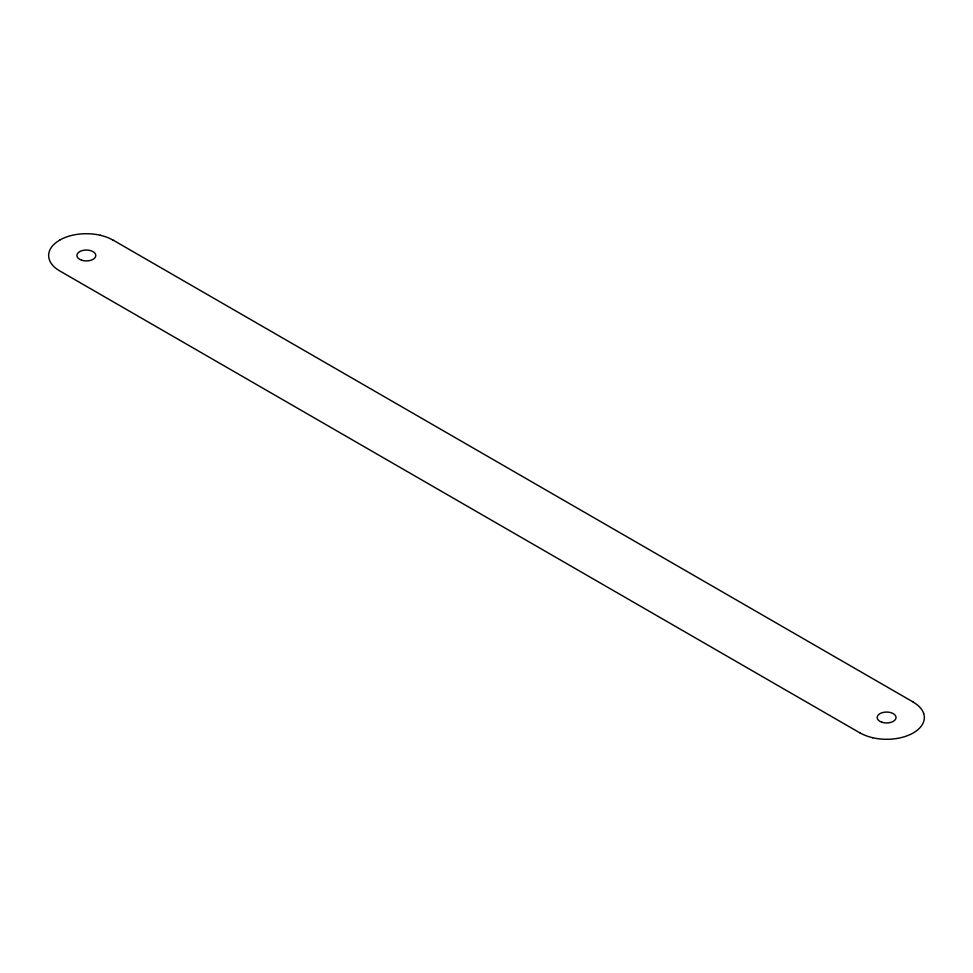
<?xml version="1.0" encoding="UTF-8"?>
<svg xmlns="http://www.w3.org/2000/svg" width="973" height="973" viewBox="0 0 973 973"><rect width="100%" height="100%" fill="white"/><g stroke="black" fill="none" stroke-linecap="round" stroke-linejoin="round"><path stroke-width="1.46" d="M113.05 240.088L913.306 702.105M859.95 732.912L59.694 270.895A37.558 21.686 0 0 1 49.343 259.645A37.838 21.844 0 0 1 51.411 247.3A37.558 21.686 0 0 1 59.706 240.173M872.562 737.692A37.558 21.686 0 0 1 860.083 732.912M913.294 702.19A37.558 21.686 0 0 1 923.657 713.428M872.428 737.692A37.838 21.844 0 0 0 893.834 738.896A37.558 21.686 0 0 0 913.294 732.912A37.558 21.686 0 0 0 921.589 725.7A37.838 21.844 0 0 0 923.657 713.355M59.706 240.088A37.558 21.686 0 0 1 79.166 234.104A37.838 21.844 0 0 1 100.572 235.308M100.438 235.308A37.558 21.686 0 0 1 112.917 240.088M81.623 260.217A9.45 5.461 0 0 0 95.804 255.485A9.45 5.461 0 0 0 81.623 250.766A9.45 5.461 0 0 0 81.623 260.217M881.879 722.234A9.45 5.461 0 0 0 896.06 717.515A9.45 5.461 0 0 0 881.879 712.783A9.45 5.461 0 0 0 881.879 722.234"/></g></svg>
